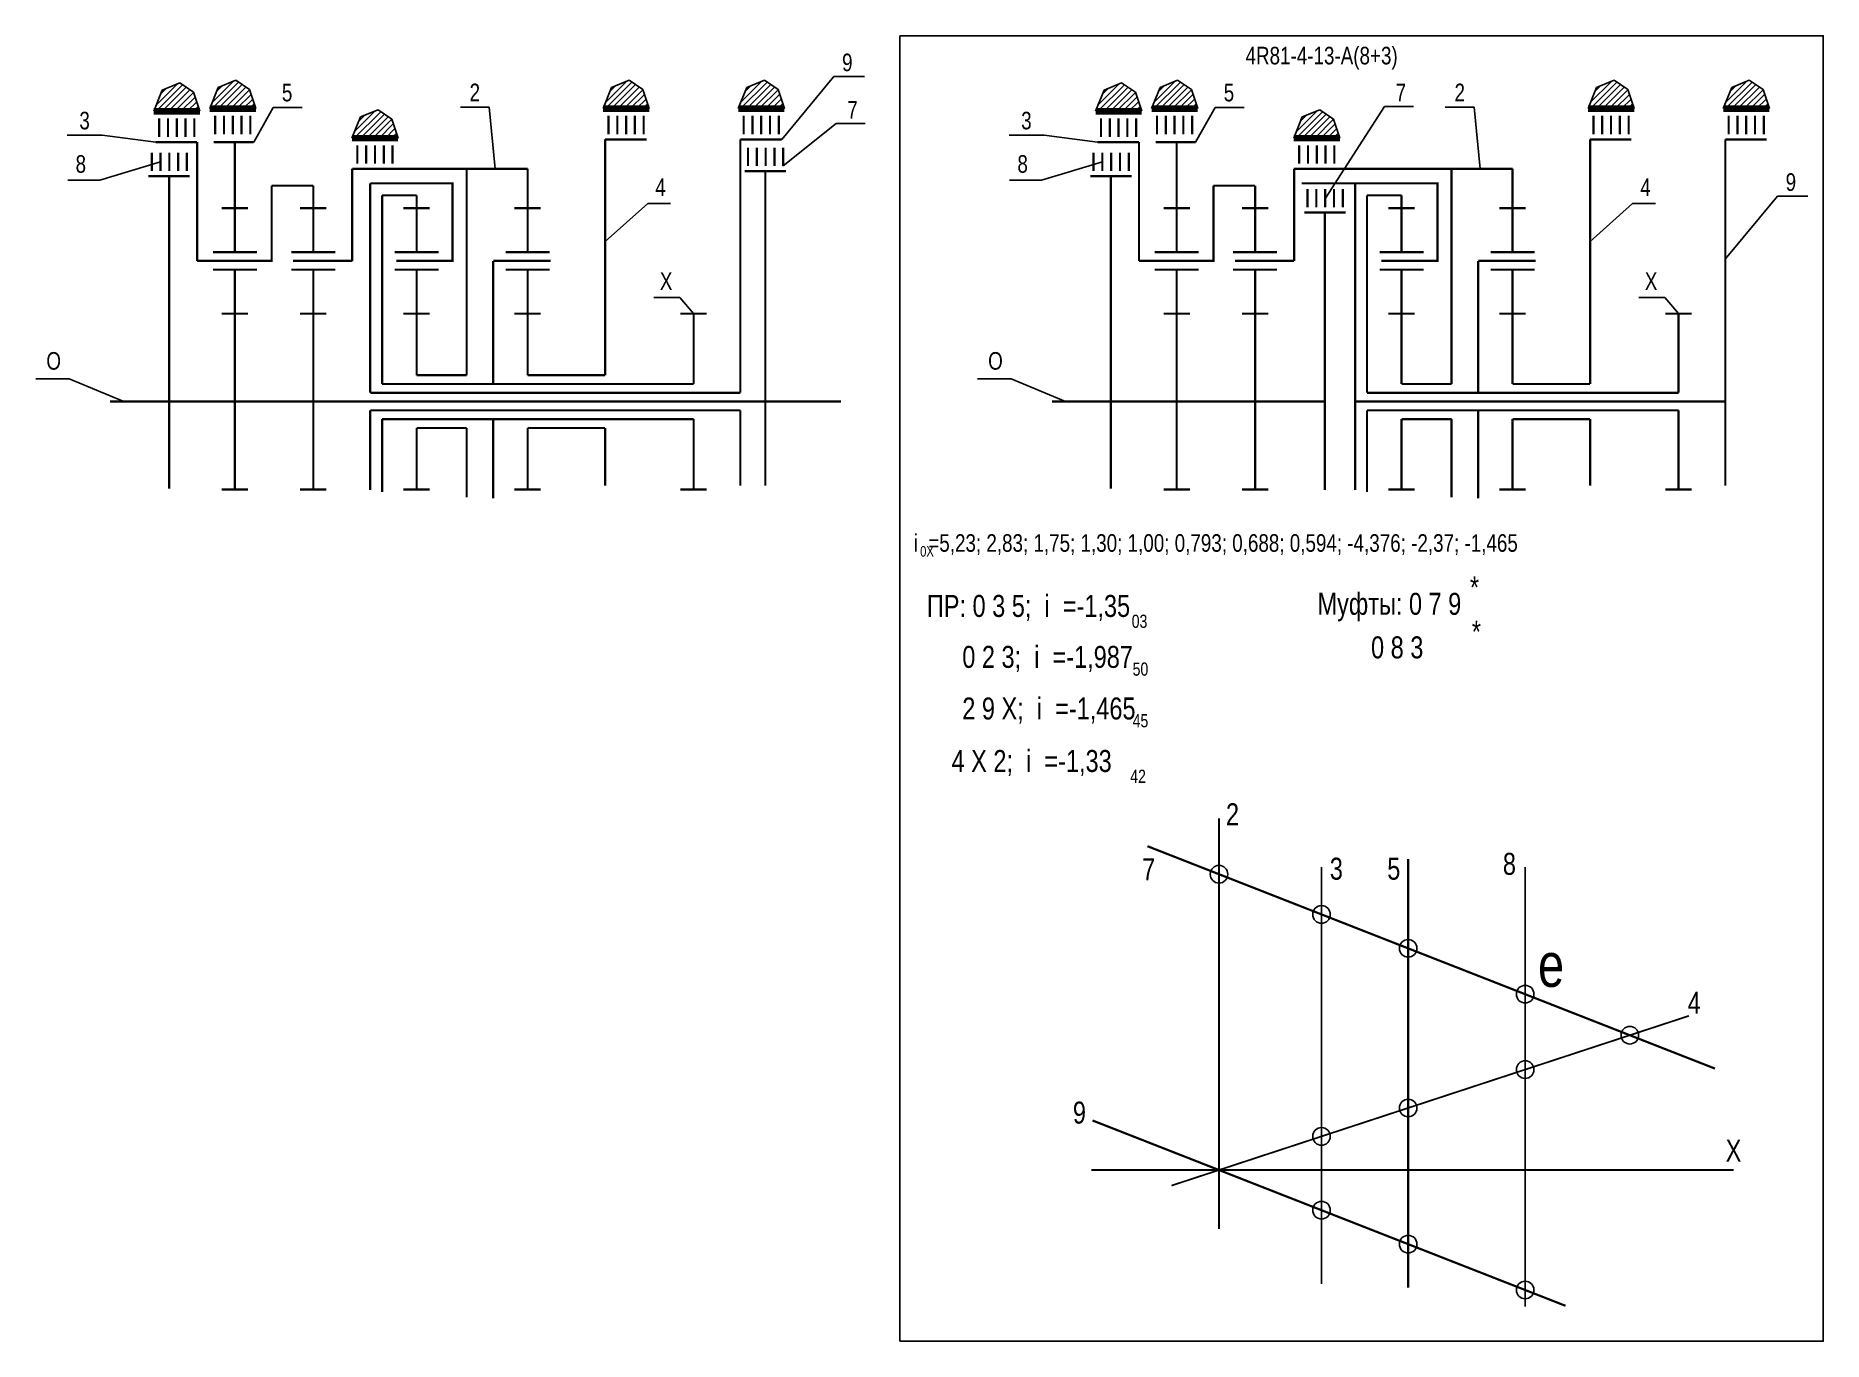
# Model space of a CAD drawing. Extents: x -549 to -142, y 153 to 450.
import ezdxf

# ---------------------------------------------------------------- set-up
doc = ezdxf.new("R2010")
doc.units = 0
doc.header["$LTSCALE"] = 15
doc.layers.get('0').update_dxf_attribs({"linetype": 'CONTINUOUS'})
doc.layers.add('DIM', color=92, linetype='CONTINUOUS')
doc.layers.add('MAIN', color=5, linetype='CONTINUOUS')
doc.styles.add('AMK', font='amk.shx', dxfattribs={"width": 0.8})

msp = doc.modelspace()

# ---------------------------------------------------------------- hatches: boundary and pattern name
at = {"layer": 'DIM'}
h = msp.add_hatch(dxfattribs=at)
h.set_pattern_fill('_USER', color=0, angle=45, style=0, pattern_type=0)
h.set_pattern_definition([(45, (-269.8556, 6.989), (-0.7071068, 0.7071068), [])])
h.paths.add_polyline_path([(-520.15, 437.51), (-522.1, 432.69), (-511.6, 432.69), (-513.05, 437.01), (-516.16, 439.13)])
h = msp.add_hatch(dxfattribs=at)
h.set_pattern_fill('_USER', color=0, angle=45, style=0, pattern_type=0)
h.set_pattern_definition([(45, (-257.1182, 7.6021), (-0.7071068, 0.7071068), [])])
h.paths.add_polyline_path([(-507.41, 438.12), (-509.36, 433.3), (-498.86, 433.3), (-500.31, 437.62), (-503.43, 439.74)])
h = msp.add_hatch(dxfattribs=at)
h.set_pattern_fill('_USER', color=0, angle=45, style=0, pattern_type=0)
h.set_pattern_definition([(45, (-167.6704, 7.6021), (-0.7071068, 0.7071068), [])])
h.paths.add_polyline_path([(-417.97, 438.12), (-419.91, 433.3), (-409.41, 433.3), (-410.86, 437.62), (-413.98, 439.74)])
h = msp.add_hatch(dxfattribs=at)
h.set_pattern_fill('_USER', color=0, angle=45, style=0, pattern_type=0)
h.set_pattern_definition([(45, (-136.9311, 7.6021), (-0.7071068, 0.7071068), [])])
h.paths.add_polyline_path([(-387.23, 438.12), (-389.17, 433.3), (-378.67, 433.3), (-380.12, 437.62), (-383.24, 439.74)])
h = msp.add_hatch(dxfattribs=at)
h.set_pattern_fill('_USER', color=0, angle=45, style=0, pattern_type=0)
h.set_pattern_definition([(45, (-55.6756, 6.989), (-0.7071068, 0.7071068), [])])
h.paths.add_polyline_path([(-305.97, 437.51), (-307.92, 432.69), (-297.42, 432.69), (-298.87, 437.01), (-301.98, 439.13)])
h = msp.add_hatch(dxfattribs=at)
h.set_pattern_fill('_USER', color=0, angle=45, style=0, pattern_type=0)
h.set_pattern_definition([(45, (-42.9382, 7.6021), (-0.7071068, 0.7071068), [])])
h.paths.add_polyline_path([(-293.23, 438.12), (-295.18, 433.3), (-284.68, 433.3), (-286.13, 437.62), (-289.25, 439.74)])
h = msp.add_hatch(dxfattribs=at)
h.set_pattern_fill('_USER', color=0, angle=45, style=0, pattern_type=0)
h.set_pattern_definition([(45, (56.3207, 7.6021), (-0.7071068, 0.7071068), [])])
h.paths.add_polyline_path([(-193.98, 438.12), (-195.92, 433.3), (-185.42, 433.3), (-186.87, 437.62), (-189.99, 439.74)])
h = msp.add_hatch(dxfattribs=at)
h.set_pattern_fill('_USER', color=0, angle=45, style=0, pattern_type=0)
h.set_pattern_definition([(45, (87.06, 7.6021), (-0.7071068, 0.7071068), [])])
h.paths.add_polyline_path([(-163.24, 438.12), (-165.18, 433.3), (-154.68, 433.3), (-156.13, 437.62), (-159.25, 439.74)])
h = msp.add_hatch(dxfattribs=at)
h.set_pattern_fill('_USER', color=0, angle=45, style=0, pattern_type=0)
h.set_pattern_definition([(45, (-224.7831, 0.8762), (-0.7071068, 0.7071068), [])])
h.paths.add_polyline_path([(-475.08, 431.39), (-477.02, 426.57), (-466.53, 426.57), (-467.98, 430.9), (-471.09, 433.01)])
h = msp.add_hatch(dxfattribs=at)
h.set_pattern_fill('_USER', color=0, angle=45, style=0, pattern_type=0)
h.set_pattern_definition([(45, (-10.6031, 0.8762), (-0.7071068, 0.7071068), [])])
h.paths.add_polyline_path([(-260.9, 431.39), (-262.84, 426.57), (-252.35, 426.57), (-253.8, 430.9), (-256.91, 433.01)])

# ---------------------------------------------------------------- linework, layer by layer
at = {"const_width": 0.4}
for points in [[(-279.84, 271.84), (-279.84, 178.43)], [(-256.53, 260.74), (-256.53, 165.87)], [(-210.22, 260.74), (-210.22, 160.71)], [(-290.64, 188.28), (-172.97, 226.9)]]:
    msp.add_lwpolyline(points, dxfattribs=at)
at = {"layer": 'DIM', "color": 0}
for p, q in [((-520.15, 437.51), (-516.16, 439.13)), ((-516.16, 439.13), (-513.05, 437.01)), ((-507.41, 438.12), (-503.43, 439.74)), ((-503.43, 439.74), (-500.31, 437.62)), ((-417.97, 438.12), (-413.98, 439.74)), ((-413.98, 439.74), (-410.86, 437.62)), ((-387.23, 438.12), (-383.24, 439.74)), ((-383.24, 439.74), (-380.12, 437.62)), ((-367.4, 440.58), (-379.29, 426.28)), ((-367.4, 440.58), (-360.49, 440.58)), ((-305.97, 437.51), (-301.98, 439.13)), ((-301.98, 439.13), (-298.87, 437.01)), ((-293.23, 438.12), (-289.25, 439.74)), ((-289.25, 439.74), (-286.13, 437.62)), ((-193.98, 438.12), (-189.99, 439.74)), ((-189.99, 439.74), (-186.87, 437.62)), ((-163.24, 438.12), (-159.25, 439.74)), ((-159.25, 439.74), (-156.13, 437.62)), ((-522.1, 432.69), (-520.15, 437.51)), ((-513.05, 437.01), (-511.6, 432.69)), ((-509.36, 433.3), (-507.41, 438.12)), ((-500.31, 437.62), (-498.86, 433.3)), ((-419.91, 433.3), (-417.97, 438.12)), ((-410.86, 437.62), (-409.41, 433.3)), ((-389.17, 433.3), (-387.23, 438.12)), ((-380.12, 437.62), (-378.67, 433.3)), ((-307.92, 432.69), (-305.97, 437.51)), ((-298.87, 437.01), (-297.42, 432.69)), ((-295.18, 433.3), (-293.23, 438.12)), ((-286.13, 437.62), (-284.68, 433.3)), ((-195.92, 433.3), (-193.98, 438.12)), ((-186.87, 437.62), (-185.42, 433.3)), ((-165.18, 433.3), (-163.24, 438.12)), ((-156.13, 437.62), (-154.68, 433.3)), ((-494.9, 433.51), (-499.35, 425.67)), ((-494.9, 433.51), (-488.33, 433.51)), ((-477.02, 426.57), (-475.08, 431.39)), ((-475.08, 431.39), (-471.09, 433.01)), ((-471.09, 433.01), (-467.98, 430.9)), ((-467.98, 430.9), (-466.53, 426.57)), ((-452.37, 433.59), (-445.8, 433.59)), ((-445.8, 433.59), (-444.46, 419.6)), ((-418.66, 433.11), (-411.74, 433.11)), ((-387.92, 433.11), (-381.01, 433.11)), ((-280.72, 433.51), (-285.17, 425.67)), ((-280.72, 433.51), (-274.15, 433.51)), ((-262.84, 426.57), (-260.9, 431.39)), ((-260.9, 431.39), (-256.91, 433.01)), ((-256.91, 433.01), (-253.8, 430.9)), ((-242.17, 433.8), (-255.6, 412.94)), ((-253.8, 430.9), (-252.35, 426.57)), ((-242.17, 433.8), (-235.61, 433.8)), ((-228.38, 433.59), (-221.81, 433.59)), ((-221.81, 433.59), (-220.46, 419.6)), ((-194.67, 433.11), (-187.75, 433.11)), ((-163.93, 433.11), (-157.01, 433.11)), ((-541.76, 427.21), (-533.81, 427.21)), ((-533.81, 427.21), (-521.63, 425.67)), ((-366.88, 429.88), (-378.95, 420.24)), ((-366.88, 429.88), (-360.31, 429.88)), ((-327.58, 427.21), (-319.63, 427.21)), ((-319.63, 427.21), (-307.45, 425.67)), ((-475.77, 426.39), (-468.86, 426.39)), ((-261.59, 426.39), (-254.68, 426.39)), ((-534.39, 417.01), (-520.55, 421.19)), ((-320.21, 417.01), (-306.37, 421.19)), ((-534.39, 417.01), (-541.65, 417.01)), ((-320.21, 417.01), (-327.47, 417.01)), ((-419.44, 403.08), (-409.77, 411.71)), ((-409.77, 411.71), (-404.58, 411.71)), ((-195.45, 403.08), (-185.78, 411.71)), ((-185.78, 411.71), (-180.59, 411.71)), ((-152.82, 413.36), (-164.71, 399.07)), ((-152.82, 413.36), (-145.91, 413.36)), ((-408.38, 390.3), (-402.47, 390.3)), ((-402.47, 390.3), (-399.32, 386.64)), ((-184.39, 390.3), (-178.48, 390.3)), ((-178.48, 390.3), (-175.33, 386.64)), ((-541.32, 371.82), (-548.93, 371.82)), ((-528.92, 366.64), (-541.32, 371.82)), ((-327.14, 371.82), (-334.75, 371.82)), ((-314.74, 366.64), (-327.14, 371.82))]:
    msp.add_line(p, q, dxfattribs=at)
for points, const_width in [([(-512.22, 425.67), (-512.22, 398.64)], 0.5), ([(-499.35, 425.67), (-508.45, 425.67)], 0.5), ([(-503.64, 417.34), (-503.64, 425.67)], 0.5), ([(-419.44, 375.58), (-419.44, 426.28)], 0.5), ([(-388.71, 375.58), (-388.71, 426.28)], 0.5), ([(-298.04, 425.67), (-298.04, 398.64)], 0.5), ([(-285.17, 425.67), (-294.27, 425.67)], 0.5), ([(-289.46, 417.34), (-289.46, 425.67)], 0.5), ([(-195.45, 375.58), (-195.45, 426.28)], 0.5), ([(-164.71, 375.58), (-164.71, 426.28)], 0.5), ([(-476.95, 419.6), (-476.95, 398.64)], 0.5), ([(-476.95, 419.6), (-471.95, 419.6)], 0.5), ([(-476.95, 419.6), (-437.07, 419.6)], 0.5), ([(-450.94, 419.6), (-450.94, 372.64)], 0.5), ([(-383.01, 419.07), (-383.01, 347.49)], 0.5), ([(-262.77, 419.6), (-262.77, 398.64)], 0.5), ([(-262.77, 419.6), (-257.77, 419.6)], 0.5), ([(-257.77, 419.6), (-213.08, 419.6)], 0.5), ([(-226.95, 419.6), (-226.95, 370.64)], 0.5), ([(-518.61, 346.79), (-518.61, 417.91)], 0.5), ([(-498.64, 398.64), (-495.28, 398.64), (-495.28, 415.77)], 0.5), ([(-485.81, 415.77), (-495.28, 415.77)], 0.5), ([(-457.07, 398.64), (-454.15, 398.64), (-454.15, 416.3), (-472.86, 416.3)], 0.5), ([(-472.86, 416.3), (-472.86, 368.64)], 0.5), ([(-304.43, 346.79), (-304.43, 417.91)], 0.5), ([(-284.46, 398.64), (-281.1, 398.64), (-281.1, 415.77)], 0.5), ([(-271.63, 415.77), (-281.1, 415.77)], 0.5), ([(-233.08, 398.64), (-230.15, 398.64), (-230.15, 416.3), (-261.07, 416.3)], 0.5), ([(-248.87, 416.3), (-248.87, 346.52)], 0.5), ([(-470.17, 413.57), (-470.17, 370.64)], 0.5), ([(-462.31, 413.57), (-470.17, 413.57)], 0.5), ([(-246.18, 413.57), (-246.18, 368.64)], 0.5), ([(-238.32, 413.57), (-246.18, 413.57)], 0.5), ([(-255.76, 409.66), (-255.76, 346.52)], 0.5), ([(-457.31, 398.64), (-457.07, 398.64)], 0.5), ([(-444.89, 398.64), (-444.89, 370.64)], 0.5), ([(-432.07, 398.64), (-431.86, 398.64)], 0.5), ([(-233.32, 398.64), (-233.08, 398.64)], 0.5), ([(-220.9, 398.64), (-220.9, 368.64)], 0.5), ([(-208.08, 398.64), (-207.86, 398.64)], 0.5), ([(-419.44, 372.64), (-419.44, 375.58)], 0.5), ([(-388.71, 368.64), (-388.71, 375.58)], 0.5), ([(-195.45, 370.64), (-195.45, 375.58)], 0.5), ([(-164.71, 366.64), (-164.71, 375.58)], 0.5), ([(-470.17, 370.64), (-444.89, 370.64)], 0.5), ([(-462.31, 372.64), (-450.94, 372.64)], 0.5), ([(-444.89, 370.64), (-399.32, 370.64)], 0.5), ([(-437.07, 372.64), (-419.44, 372.64)], 0.5), ([(-238.32, 370.64), (-226.95, 370.64)], 0.5), ([(-213.08, 370.64), (-195.45, 370.64)], 0.5), ([(-532.03, 366.64), (-485.81, 366.64)], 0.5), ([(-485.81, 366.64), (-469.94, 366.64)], 0.5), ([(-472.86, 368.64), (-388.71, 368.64)], 0.5), ([(-472.86, 366.64), (-471.48, 366.64)], 0.5), ([(-471.48, 366.64), (-365.82, 366.64)], 0.5), ([(-317.85, 366.64), (-271.63, 366.64)], 0.5), ([(-271.63, 366.64), (-255.76, 366.64)], 0.5), ([(-248.87, 366.64), (-247.49, 366.64)], 0.5), ([(-247.49, 366.64), (-164.71, 366.64)], 0.5), ([(-246.18, 368.64), (-175.33, 368.64)], 0.5), ([(-164.71, 347.51), (-164.71, 366.64)], 0.5), ([(-472.86, 364.64), (-388.71, 364.64)], 0.5), ([(-472.86, 364.64), (-472.86, 346.52)], 0.5), ([(-470.17, 362.64), (-444.89, 362.64)], 0.5), ([(-470.17, 362.64), (-470.17, 346.1)], 0.5), ([(-444.89, 362.64), (-399.32, 362.64)], 0.5), ([(-444.89, 362.64), (-444.89, 344.63)], 0.5), ([(-388.71, 347.51), (-388.71, 364.64)], 0.5), ([(-246.18, 364.64), (-175.33, 364.64)], 0.5), ([(-246.18, 364.64), (-246.18, 346.1)], 0.5), ([(-238.32, 362.64), (-226.95, 362.64)], 0.5), ([(-226.95, 362.64), (-226.95, 344.84)], 0.5), ([(-220.9, 364.64), (-220.9, 344.63)], 0.5), ([(-213.08, 362.64), (-195.45, 362.64)], 0.5), ([(-195.45, 347.51), (-195.45, 362.64)], 0.5), ([(-462.31, 360.64), (-450.94, 360.64)], 0.5), ([(-450.94, 360.64), (-450.94, 344.84)], 0.5), ([(-437.07, 360.64), (-419.44, 360.64)], 0.5), ([(-419.44, 347.51), (-419.44, 360.64)], 0.5), ([(-167.06, 214.9), (-296.11, 265.49)], 0.5), ([(-236.83, 262.55), (-236.83, 165.08)], 0.5), ([(-201.04, 160.93), (-308.62, 203.1)], 0.5), ([(-308.9, 191.82), (-162.8, 191.82)], 0.4)]:
    msp.add_lwpolyline(points, dxfattribs=dict(at, const_width=const_width))
for points in [[(-471.48, 366.64, 0.5, 0.5, 0), (-419.44, 366.64, 0.5, 0.5, 0)], [(-247.49, 366.64, 0.5, 0.5, 0), (-195.45, 366.64, 0.5, 0.5, 0)]]:
    msp.add_lwpolyline(points, format="xyseb", dxfattribs=at)
for centre in [(-279.84, 259.11), (-256.53, 249.97), (-236.83, 242.25), (-210.22, 231.82), (-186.41, 222.49), (-210.22, 214.67), (-236.83, 205.94), (-256.53, 199.47), (-256.53, 182.68), (-236.83, 174.96), (-210.22, 164.53)]:
    msp.add_circle(centre, 2, dxfattribs=at)
at = {"layer": 'MAIN'}
for points in [[(-352.43, 152.87), (-352.43, 449.87)], [(-352.43, 449.87), (-142.43, 449.87), (-142.43, 152.87), (-352.43, 152.87)]]:
    msp.add_lwpolyline(points, dxfattribs=at)
at = {"layer": 'MAIN', "color": 0}
for points, const_width in [([(-522.1, 432.69), (-511.6, 432.69)], 1.5), ([(-512.86, 431.04), (-512.86, 426.84)], 0.5), ([(-509.36, 433.3), (-498.86, 433.3)], 1.5), ([(-500.13, 431.65), (-500.13, 427.45)], 0.5), ([(-419.91, 433.3), (-409.41, 433.3)], 1.5), ([(-410.68, 431.65), (-410.68, 427.45)], 0.5), ([(-389.17, 433.3), (-378.67, 433.3)], 1.5), ([(-379.94, 431.65), (-379.94, 427.45)], 0.5), ([(-307.92, 432.69), (-297.42, 432.69)], 1.5), ([(-298.68, 431.04), (-298.68, 426.84)], 0.5), ([(-295.18, 433.3), (-284.68, 433.3)], 1.5), ([(-285.95, 431.65), (-285.95, 427.45)], 0.5), ([(-195.92, 433.3), (-185.42, 433.3)], 1.5), ([(-186.69, 431.65), (-186.69, 427.45)], 0.5), ([(-165.18, 433.3), (-154.68, 433.3)], 1.5), ([(-155.95, 431.65), (-155.95, 427.45)], 0.5), ([(-477.02, 426.57), (-466.53, 426.57)], 1.5), ([(-262.84, 426.57), (-252.35, 426.57)], 1.5), ([(-521.63, 425.67), (-512.22, 425.67)], 0.5), ([(-514.55, 423.28), (-514.55, 419.08)], 0.5), ([(-467.79, 424.92), (-467.79, 420.73)], 0.5), ([(-419.44, 426.28), (-410.03, 426.28)], 0.5), ([(-388.71, 426.28), (-379.29, 426.28)], 0.5), ([(-378.95, 424.44), (-378.95, 420.24)], 0.5), ([(-307.45, 425.67), (-298.04, 425.67)], 0.5), ([(-300.37, 423.28), (-300.37, 419.08)], 0.5), ([(-253.61, 424.92), (-253.61, 420.73)], 0.5), ([(-195.45, 426.28), (-186.04, 426.28)], 0.5), ([(-164.71, 426.28), (-155.3, 426.28)], 0.5), ([(-437.07, 400.64), (-437.07, 419.6)], 0.5), ([(-387.72, 419.07), (-378.3, 419.07)], 0.5), ([(-213.08, 400.64), (-213.08, 419.6)], 0.5), ([(-523.32, 417.91), (-513.91, 417.91)], 0.5), ([(-503.64, 410.64), (-503.64, 417.34)], 0.5), ([(-485.81, 410.64), (-485.81, 415.77)], 0.5), ([(-309.14, 417.91), (-299.73, 417.91)], 0.5), ([(-289.46, 410.64), (-289.46, 417.34)], 0.5), ([(-271.63, 410.64), (-271.63, 415.77)], 0.5), ([(-251.7, 415.03), (-251.7, 410.83)], 0.5), ([(-503.64, 410.64), (-506.64, 410.64)], 0.5), ([(-503.64, 400.64), (-503.64, 410.64)], 0.5), ([(-503.64, 410.64), (-500.64, 410.64)], 0.5), ([(-485.81, 410.64), (-488.81, 410.64)], 0.5), ([(-485.81, 400.64), (-485.81, 410.64)], 0.5), ([(-485.81, 410.64), (-482.81, 410.64)], 0.5), ([(-462.31, 410.64), (-465.31, 410.64)], 0.5), ([(-462.31, 410.64), (-462.31, 413.57)], 0.5), ([(-462.31, 400.64), (-462.31, 410.64)], 0.5), ([(-462.31, 410.64), (-459.31, 410.64)], 0.5), ([(-437.07, 410.64), (-440.07, 410.64)], 0.5), ([(-437.07, 410.64), (-434.07, 410.64)], 0.5), ([(-289.46, 410.64), (-292.46, 410.64)], 0.5), ([(-289.46, 400.64), (-289.46, 410.64)], 0.5), ([(-289.46, 410.64), (-286.46, 410.64)], 0.5), ([(-271.63, 410.64), (-274.63, 410.64)], 0.5), ([(-271.63, 400.64), (-271.63, 410.64)], 0.5), ([(-271.63, 410.64), (-268.63, 410.64)], 0.5), ([(-238.32, 410.64), (-241.32, 410.64)], 0.5), ([(-238.32, 410.64), (-238.32, 413.57)], 0.5), ([(-238.32, 400.64), (-238.32, 410.64)], 0.5), ([(-238.32, 410.64), (-235.32, 410.64)], 0.5), ([(-213.08, 410.64), (-216.08, 410.64)], 0.5), ([(-213.08, 410.64), (-210.08, 410.64)], 0.5), ([(-260.46, 409.66), (-251.05, 409.66)], 0.5), ([(-498.64, 398.64), (-512.22, 398.64)], 0.5), ([(-476.95, 398.64), (-490.41, 398.64)], 0.5), ([(-457.31, 398.64), (-466.93, 398.64)], 0.5), ([(-432.07, 398.64), (-444.89, 398.64)], 0.5), ([(-284.46, 398.64), (-298.04, 398.64)], 0.5), ([(-262.77, 398.64), (-276.23, 398.64)], 0.5), ([(-233.32, 398.64), (-242.94, 398.64)], 0.5), ([(-208.08, 398.64), (-220.9, 398.64)], 0.5), ([(-503.64, 396.64), (-508.64, 396.64)], 0.5), ([(-503.64, 386.64), (-503.64, 396.64), (-498.64, 396.64)], 0.5), ([(-485.81, 396.64), (-490.81, 396.64)], 0.5), ([(-485.81, 386.64), (-485.81, 396.64), (-480.81, 396.64)], 0.5), ([(-462.31, 396.64), (-467.31, 396.64)], 0.5), ([(-462.31, 386.64), (-462.31, 396.64), (-457.31, 396.64)], 0.5), ([(-437.07, 396.64), (-442.07, 396.64)], 0.5), ([(-437.07, 386.64), (-437.07, 396.64), (-432.07, 396.64)], 0.5), ([(-289.46, 396.64), (-294.46, 396.64)], 0.5), ([(-289.46, 386.64), (-289.46, 396.64), (-284.46, 396.64)], 0.5), ([(-271.63, 396.64), (-276.63, 396.64)], 0.5), ([(-271.63, 386.64), (-271.63, 396.64), (-266.63, 396.64)], 0.5), ([(-238.32, 396.64), (-243.32, 396.64)], 0.5), ([(-238.32, 386.64), (-238.32, 396.64), (-233.32, 396.64)], 0.5), ([(-213.08, 396.64), (-218.08, 396.64)], 0.5), ([(-213.08, 386.64), (-213.08, 396.64), (-208.08, 396.64)], 0.5), ([(-503.64, 386.64), (-506.64, 386.64)], 0.5), ([(-503.64, 366.64), (-503.64, 386.64)], 0.5), ([(-503.64, 386.64), (-500.64, 386.64)], 0.5), ([(-485.81, 386.64), (-488.81, 386.64)], 0.5), ([(-485.81, 366.64), (-485.81, 386.64)], 0.5), ([(-485.81, 386.64), (-482.81, 386.64)], 0.5), ([(-462.31, 386.64), (-465.31, 386.64)], 0.5), ([(-462.31, 372.64), (-462.31, 386.64)], 0.5), ([(-462.31, 386.64), (-459.31, 386.64)], 0.5), ([(-437.07, 386.64), (-440.07, 386.64)], 0.5), ([(-437.07, 372.64), (-437.07, 386.64)], 0.5), ([(-437.07, 386.64), (-434.07, 386.64)], 0.5), ([(-399.32, 386.64), (-402.32, 386.64)], 0.5), ([(-399.32, 370.64), (-399.32, 386.64)], 0.5), ([(-399.32, 386.64), (-396.32, 386.64)], 0.5), ([(-289.46, 386.64), (-292.46, 386.64)], 0.5), ([(-289.46, 366.64), (-289.46, 386.64)], 0.5), ([(-289.46, 386.64), (-286.46, 386.64)], 0.5), ([(-271.63, 386.64), (-274.63, 386.64)], 0.5), ([(-271.63, 366.64), (-271.63, 386.64)], 0.5), ([(-271.63, 386.64), (-268.63, 386.64)], 0.5), ([(-238.32, 386.64), (-241.32, 386.64)], 0.5), ([(-238.32, 370.64), (-238.32, 386.64)], 0.5), ([(-238.32, 386.64), (-235.32, 386.64)], 0.5), ([(-213.08, 386.64), (-216.08, 386.64)], 0.5), ([(-213.08, 370.64), (-213.08, 386.64)], 0.5), ([(-213.08, 386.64), (-210.08, 386.64)], 0.5), ([(-175.33, 386.64), (-178.33, 386.64)], 0.5), ([(-175.33, 368.64), (-175.33, 386.64)], 0.5), ([(-175.33, 386.64), (-172.33, 386.64)], 0.5), ([(-503.64, 366.64), (-503.64, 346.64)], 0.5), ([(-485.81, 366.64), (-485.81, 346.64)], 0.5), ([(-289.46, 366.64), (-289.46, 346.64)], 0.5), ([(-271.63, 366.64), (-271.63, 346.64)], 0.5), ([(-399.32, 362.64), (-399.32, 346.64)], 0.5), ([(-238.32, 362.64), (-238.32, 346.64)], 0.5), ([(-213.08, 362.64), (-213.08, 346.64)], 0.5), ([(-175.33, 364.64), (-175.33, 346.64)], 0.5), ([(-462.31, 360.64), (-462.31, 346.64)], 0.5), ([(-437.07, 360.64), (-437.07, 346.64)], 0.5), ([(-503.64, 346.64), (-506.64, 346.64)], 0.5), ([(-503.64, 346.64), (-500.64, 346.64)], 0.5), ([(-485.81, 346.64), (-488.81, 346.64)], 0.5), ([(-485.81, 346.64), (-482.81, 346.64)], 0.5), ([(-462.31, 346.64), (-465.31, 346.64)], 0.5), ([(-462.31, 346.64), (-459.31, 346.64)], 0.5), ([(-437.07, 346.64), (-440.07, 346.64)], 0.5), ([(-437.07, 346.64), (-434.07, 346.64)], 0.5), ([(-399.32, 346.64), (-402.32, 346.64)], 0.5), ([(-399.32, 346.64), (-396.32, 346.64)], 0.5), ([(-289.46, 346.64), (-292.46, 346.64)], 0.5), ([(-289.46, 346.64), (-286.46, 346.64)], 0.5), ([(-271.63, 346.64), (-274.63, 346.64)], 0.5), ([(-271.63, 346.64), (-268.63, 346.64)], 0.5), ([(-238.32, 346.64), (-241.32, 346.64)], 0.5), ([(-238.32, 346.64), (-235.32, 346.64)], 0.5), ([(-213.08, 346.64), (-216.08, 346.64)], 0.5), ([(-213.08, 346.64), (-210.08, 346.64)], 0.5), ([(-175.33, 346.64), (-178.33, 346.64)], 0.5), ([(-175.33, 346.64), (-172.33, 346.64)], 0.5)]:
    msp.add_lwpolyline(points, dxfattribs=dict(at, const_width=const_width))
for points in [[(-520.86, 431.04, 0.5, 0.5, 0), (-520.86, 426.84, 0.5, 0.5, 0)], [(-518.86, 431.04, 0.5, 0.5, 0), (-518.86, 426.84, 0.5, 0.5, 0)], [(-516.86, 431.04, 0.5, 0.5, 0), (-516.86, 426.84, 0.5, 0.5, 0)], [(-514.86, 431.04, 0.5, 0.5, 0), (-514.86, 426.84, 0.5, 0.5, 0)], [(-508.13, 431.65, 0.5, 0.5, 0), (-508.13, 427.45, 0.5, 0.5, 0)], [(-506.13, 431.65, 0.5, 0.5, 0), (-506.13, 427.45, 0.5, 0.5, 0)], [(-504.13, 431.65, 0.5, 0.5, 0), (-504.13, 427.45, 0.5, 0.5, 0)], [(-502.13, 431.65, 0.5, 0.5, 0), (-502.13, 427.45, 0.5, 0.5, 0)], [(-418.68, 431.65, 0.5, 0.5, 0), (-418.68, 427.45, 0.5, 0.5, 0)], [(-416.68, 431.65, 0.5, 0.5, 0), (-416.68, 427.45, 0.5, 0.5, 0)], [(-414.68, 431.65, 0.5, 0.5, 0), (-414.68, 427.45, 0.5, 0.5, 0)], [(-412.68, 431.65, 0.5, 0.5, 0), (-412.68, 427.45, 0.5, 0.5, 0)], [(-387.94, 431.65, 0.5, 0.5, 0), (-387.94, 427.45, 0.5, 0.5, 0)], [(-385.94, 431.65, 0.5, 0.5, 0), (-385.94, 427.45, 0.5, 0.5, 0)], [(-383.94, 431.65, 0.5, 0.5, 0), (-383.94, 427.45, 0.5, 0.5, 0)], [(-381.94, 431.65, 0.5, 0.5, 0), (-381.94, 427.45, 0.5, 0.5, 0)], [(-306.68, 431.04, 0.5, 0.5, 0), (-306.68, 426.84, 0.5, 0.5, 0)], [(-304.68, 431.04, 0.5, 0.5, 0), (-304.68, 426.84, 0.5, 0.5, 0)], [(-302.68, 431.04, 0.5, 0.5, 0), (-302.68, 426.84, 0.5, 0.5, 0)], [(-300.68, 431.04, 0.5, 0.5, 0), (-300.68, 426.84, 0.5, 0.5, 0)], [(-293.95, 431.65, 0.5, 0.5, 0), (-293.95, 427.45, 0.5, 0.5, 0)], [(-291.95, 431.65, 0.5, 0.5, 0), (-291.95, 427.45, 0.5, 0.5, 0)], [(-289.95, 431.65, 0.5, 0.5, 0), (-289.95, 427.45, 0.5, 0.5, 0)], [(-287.95, 431.65, 0.5, 0.5, 0), (-287.95, 427.45, 0.5, 0.5, 0)], [(-194.69, 431.65, 0.5, 0.5, 0), (-194.69, 427.45, 0.5, 0.5, 0)], [(-192.69, 431.65, 0.5, 0.5, 0), (-192.69, 427.45, 0.5, 0.5, 0)], [(-190.69, 431.65, 0.5, 0.5, 0), (-190.69, 427.45, 0.5, 0.5, 0)], [(-188.69, 431.65, 0.5, 0.5, 0), (-188.69, 427.45, 0.5, 0.5, 0)], [(-163.95, 431.65, 0.5, 0.5, 0), (-163.95, 427.45, 0.5, 0.5, 0)], [(-161.95, 431.65, 0.5, 0.5, 0), (-161.95, 427.45, 0.5, 0.5, 0)], [(-159.95, 431.65, 0.5, 0.5, 0), (-159.95, 427.45, 0.5, 0.5, 0)], [(-157.95, 431.65, 0.5, 0.5, 0), (-157.95, 427.45, 0.5, 0.5, 0)], [(-522.55, 423.28, 0.5, 0.5, 0), (-522.55, 419.08, 0.5, 0.5, 0)], [(-520.55, 423.28, 0.5, 0.5, 0), (-520.55, 419.08, 0.5, 0.5, 0)], [(-518.55, 423.28, 0.5, 0.5, 0), (-518.55, 419.08, 0.5, 0.5, 0)], [(-516.55, 423.28, 0.5, 0.5, 0), (-516.55, 419.08, 0.5, 0.5, 0)], [(-475.79, 424.92, 0.5, 0.5, 0), (-475.79, 420.73, 0.5, 0.5, 0)], [(-473.79, 424.92, 0.5, 0.5, 0), (-473.79, 420.73, 0.5, 0.5, 0)], [(-471.79, 424.92, 0.5, 0.5, 0), (-471.79, 420.73, 0.5, 0.5, 0)], [(-469.79, 424.92, 0.5, 0.5, 0), (-469.79, 420.73, 0.5, 0.5, 0)], [(-386.95, 424.44, 0.5, 0.5, 0), (-386.95, 420.24, 0.5, 0.5, 0)], [(-384.95, 424.44, 0.5, 0.5, 0), (-384.95, 420.24, 0.5, 0.5, 0)], [(-382.95, 424.44, 0.5, 0.5, 0), (-382.95, 420.24, 0.5, 0.5, 0)], [(-380.95, 424.44, 0.5, 0.5, 0), (-380.95, 420.24, 0.5, 0.5, 0)], [(-308.37, 423.28, 0.5, 0.5, 0), (-308.37, 419.08, 0.5, 0.5, 0)], [(-306.37, 423.28, 0.5, 0.5, 0), (-306.37, 419.08, 0.5, 0.5, 0)], [(-304.37, 423.28, 0.5, 0.5, 0), (-304.37, 419.08, 0.5, 0.5, 0)], [(-302.37, 423.28, 0.5, 0.5, 0), (-302.37, 419.08, 0.5, 0.5, 0)], [(-261.61, 424.92, 0.5, 0.5, 0), (-261.61, 420.73, 0.5, 0.5, 0)], [(-259.61, 424.92, 0.5, 0.5, 0), (-259.61, 420.73, 0.5, 0.5, 0)], [(-257.61, 424.92, 0.5, 0.5, 0), (-257.61, 420.73, 0.5, 0.5, 0)], [(-255.61, 424.92, 0.5, 0.5, 0), (-255.61, 420.73, 0.5, 0.5, 0)], [(-259.7, 415.03, 0.5, 0.5, 0), (-259.7, 410.83, 0.5, 0.5, 0)], [(-257.7, 415.03, 0.5, 0.5, 0), (-257.7, 410.83, 0.5, 0.5, 0)], [(-255.7, 415.03, 0.5, 0.5, 0), (-255.7, 410.83, 0.5, 0.5, 0)], [(-253.7, 415.03, 0.5, 0.5, 0), (-253.7, 410.83, 0.5, 0.5, 0)], [(-498.64, 400.64, 0.5, 0.5, 0), (-508.64, 400.64, 0.5, 0.5, 0)], [(-480.81, 400.64, 0.5, 0.5, 0), (-490.81, 400.64, 0.5, 0.5, 0)], [(-457.31, 400.64, 0.5, 0.5, 0), (-467.31, 400.64, 0.5, 0.5, 0)], [(-432.07, 400.64, 0.5, 0.5, 0), (-442.07, 400.64, 0.5, 0.5, 0)], [(-284.46, 400.64, 0.5, 0.5, 0), (-294.46, 400.64, 0.5, 0.5, 0)], [(-266.63, 400.64, 0.5, 0.5, 0), (-276.63, 400.64, 0.5, 0.5, 0)], [(-233.32, 400.64, 0.5, 0.5, 0), (-243.32, 400.64, 0.5, 0.5, 0)], [(-208.08, 400.64, 0.5, 0.5, 0), (-218.08, 400.64, 0.5, 0.5, 0)]]:
    msp.add_lwpolyline(points, format="xyseb", dxfattribs=at)

# ---------------------------------------------------------------- texts
at = {"layer": 'DIM', "color": 0, "style": 'AMK', "width": 0.8}
for s, height, p in [('4R81-4-13-A(8+3)', 4, (-273.81, 443.35)), ('9', 4, (-365.56, 441.8)), ('2', 4, (-450.27, 434.97)), ('2', 4, (-226.28, 434.97)), ('5', 4, (-492.95, 434.93)), ('7', 4, (-364.38, 431.01)), ('5', 4, (-278.77, 434.93)), ('7', 4, (-239.68, 434.93)), ('3', 4, (-539.01, 428.57)), ('3', 4, (-324.83, 428.57)), ('8', 4, (-539.87, 418.7)), ('8', 4, (-325.69, 418.7)), ('4', 4, (-408.04, 413.43)), ('4', 4, (-184.05, 413.43)), ('9', 4, (-150.98, 414.58)), ('X', 4, (-407, 392.03)), ('X', 4, (-183.01, 392.03)), ('O', 4, (-546.52, 373.9)), ('O', 4, (-332.34, 373.9)), ('i  =5,23; 2,83; 1,75; 1,30; 1,00; 0,793; 0,688; 0,594; -4,376; -2,37; -1,465', 4, (-349.28, 332.47)), ('0X', 2.4, (-347.81, 331.37)), ('*', 5, (-222.78, 321.86)), (' ПР: 0 3 5;  i  =-1,35', 5, (-347.76, 317.65)), ('Муфты: 0 7 9', 5, (-257.44, 318.13)), ('03', 3, (-299.7, 315.16)), ('       0 8 3', 5, (-255.67, 308.22)), ('*', 5, (-222.35, 311.79)), ('    0 2 3;  i  =-1,987', 5, (-344.17, 306.06)), ('50', 3, (-299.49, 304.28)), ('    2 9 X;  i  =-1,465', 5, (-344.17, 294.32)), ('45', 3, (-299.49, 292.54)), ('     4 X 2;  i  =-1,33', 5, (-348.1, 282.38)), ('42', 3, (-300.03, 279.89)), ('2', 5, (-278.26, 270.26)), ('7', 5, (-297.33, 257.72)), ('3', 5, (-254.65, 257.87)), ('5', 5, (-241.58, 257.87)), ('8', 5, (-215.29, 258.98)), ('e', 10, (-207.3, 233.49)), ('4', 5, (-173.27, 227.37)), ('9', 5, (-313.07, 202.39)), ('X', 5, (-164.62, 193.74))]:
    msp.add_text(s, height=height, dxfattribs=at).set_placement(p)

doc.saveas('drawing.dxf')
